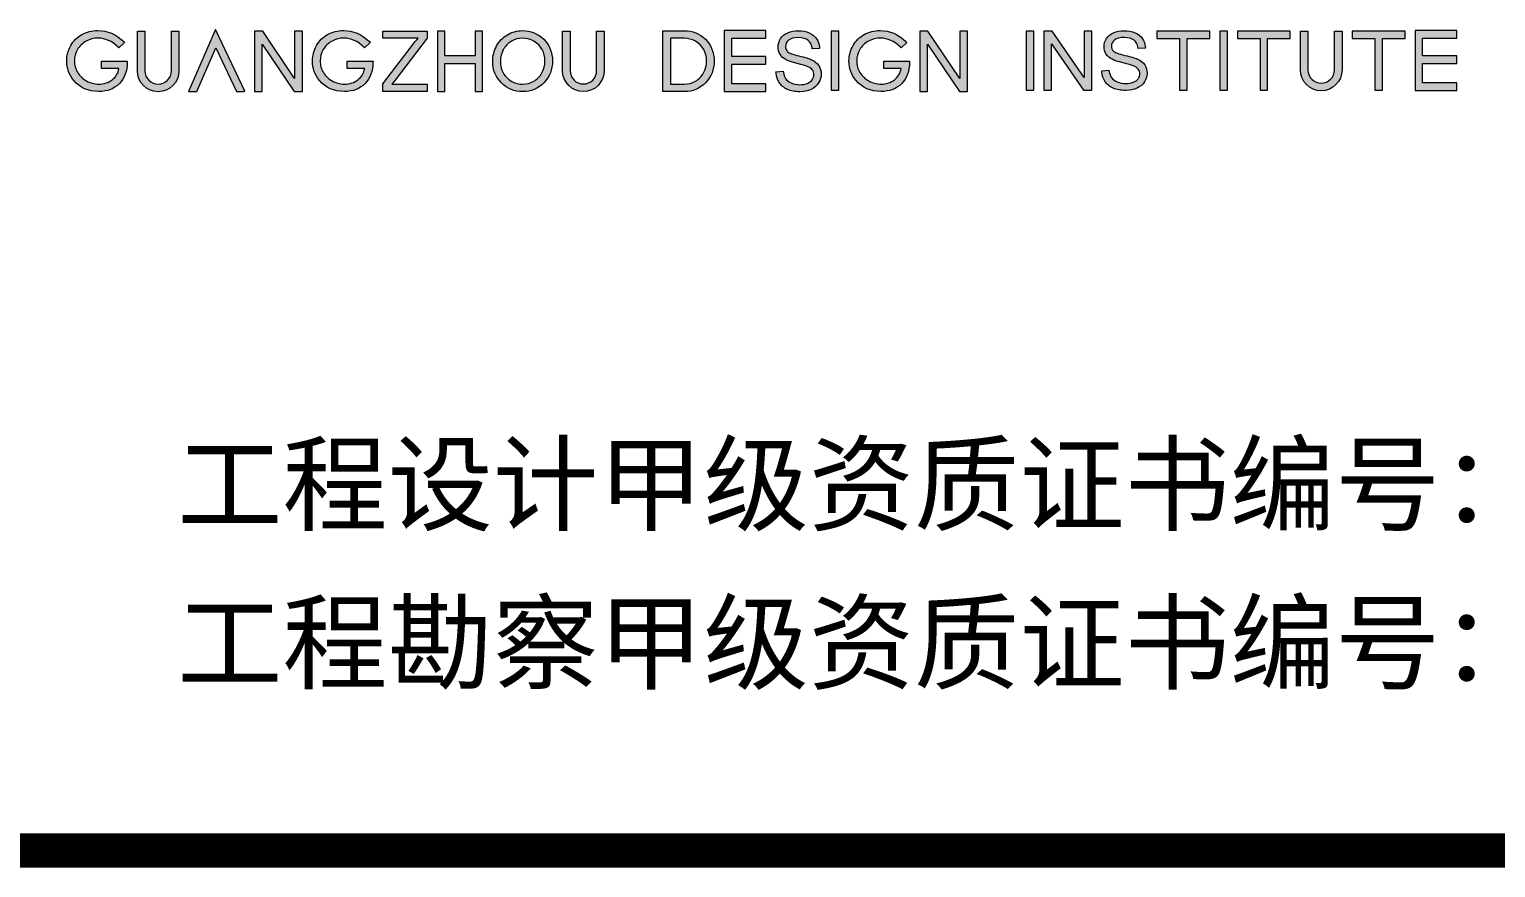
# Model space of a CAD drawing. Header units: millimetres. Extents: x 12325263 to 13848842, y -1463133 to 573208.
# Drawn here: x 12639261 to 12644391, y -1038742 to -1035810 of the extents above; entities that cross this region are included whole.
import ezdxf
from ezdxf.enums import TextEntityAlignment as Align

# ---------------------------------------------------------------- set-up
doc = ezdxf.new("R2010")
doc.units = ezdxf.units.MM
doc.header["$LTSCALE"] = 1000
for name, color, linetype in [('_U+56FE_U+5C42 1', 7, 'Continuous'), ('TITEXT', 7, 'Continuous'), ('TITLIN', 7, 'Continuous')]:
    doc.layers.add(name, color=color, linetype=linetype)
doc.styles.add('ACHT', font='simhei.ttf')
doc.styles.add('TITXC', font='simhei.ttf')
doc.styles.add('TITXV', font='', dxfattribs={"width": 0.7})
doc.styles.get('TITXV').set_extended_font_data('SimSun')

# ---------------------------------------------------------------- blocks, each defined once
blk = doc.blocks.new('logo2021new')
at = {"layer": '_U+56FE_U+5C42 1'}
h = blk.add_hatch(color=256, dxfattribs=at)
h.dxf.hatch_style = 2
edge = h.paths.add_edge_path()
edge.add_spline(control_points=[(393773.8, -17945.3), (393773.8, -17945.3), (393814.3, -17945.3), (393814.3, -17945.3), (393812.3, -17956.1), (393807, -17964.8), (393798.7, -17971.3), (393790.1, -17978.1), (393779.5, -17981.5), (393767.3, -17981.5), (393756.9, -17981.5), (393747.2, -17979.1), (393738.5, -17974.2), (393730, -17969.5), (393723.1, -17962.9), (393718.1, -17954.5), (393712.9, -17946.1), (393710.5, -17937.2), (393710.5, -17927.3), (393710.5, -17918.2), (393712.9, -17909.4), (393717.7, -17901.1), (393722.4, -17892.9), (393729.3, -17886.3), (393738.1, -17881.4), (393746.7, -17876.7), (393755.9, -17874.3), (393765.5, -17874.3), (393782.5, -17874.3), (393798.2, -17881.4), (393812.3, -17895.5), (393812.3, -17895.5), (393813.9, -17897.1), (393813.9, -17897.1), (393813.9, -17897.1), (393827.1, -17884.2), (393827.1, -17884.2), (393827.1, -17884.2), (393825.4, -17882.5), (393825.4, -17882.5), (393807.7, -17865.3), (393787.4, -17856.6), (393765.1, -17856.6), (393751.3, -17856.6), (393738.8, -17859.8), (393727.9, -17866), (393717, -17872.1), (393708.2, -17880.8), (393701.9, -17891.8), (393695.7, -17902.8), (393692.5, -17914.9), (393692.5, -17927.6), (393692.5, -17944.8), (393698, -17960.1), (393709, -17973.2), (393723.2, -17990.1), (393742.7, -17998.7), (393767, -17998.7), (393787.3, -17998.7), (393803.6, -17992.5), (393815.5, -17980.1), (393827.4, -17967.8), (393833.5, -17951.1), (393833.7, -17930.3), (393833.7, -17930.3), (393833.7, -17928), (393833.7, -17928), (393833.7, -17928), (393773.8, -17928), (393773.8, -17928), (393773.8, -17928), (393773.8, -17945.3), (393773.8, -17945.3)], knot_values=[0, 0, 0, 0, 1, 1, 1, 2, 2, 2, 3, 3, 3, 4, 4, 4, 5, 5, 5, 6, 6, 6, 7, 7, 7, 8, 8, 8, 9, 9, 9, 10, 10, 10, 11, 11, 11, 12, 12, 12, 13, 13, 13, 14, 14, 14, 15, 15, 15, 16, 16, 16, 17, 17, 17, 18, 18, 18, 19, 19, 19, 20, 20, 20, 21, 21, 21, 22, 22, 22, 23, 23, 23, 24, 24, 24, 24], degree=3, periodic=0)
h = blk.add_hatch(color=256, dxfattribs=at)
h.dxf.hatch_style = 2
edge = h.paths.add_edge_path()
edge.add_spline(control_points=[(393936.7, -17950.7), (393936.7, -17967.8), (393922.8, -17981.6), (393905.8, -17981.6), (393888.7, -17981.6), (393874.8, -17967.8), (393874.8, -17950.7), (393874.8, -17950.7), (393874.8, -17857.8), (393874.8, -17857.8), (393874.8, -17857.8), (393857.2, -17857.8), (393857.2, -17857.8), (393857.2, -17857.8), (393857.2, -17950.7), (393857.2, -17950.7), (393857.2, -17977.5), (393879, -17999.3), (393905.8, -17999.3), (393932.5, -17999.3), (393954.3, -17977.5), (393954.3, -17950.7), (393954.3, -17950.7), (393954.3, -17857.8), (393954.3, -17857.8), (393954.3, -17857.8), (393936.7, -17857.8), (393936.7, -17857.8), (393936.7, -17857.8), (393936.7, -17950.7), (393936.7, -17950.7)], knot_values=[0, 0, 0, 0, 1, 1, 1, 2, 2, 2, 3, 3, 3, 4, 4, 4, 5, 5, 5, 6, 6, 6, 7, 7, 7, 8, 8, 8, 9, 9, 9, 10, 10, 10, 10], degree=3, periodic=0)
h = blk.add_hatch(color=256, dxfattribs=at)
h.dxf.hatch_style = 2
h.paths.add_polyline_path([(393976.6, -17999.1), (393995.8, -17999.1), (394040.3, -17896.7), (394088.6, -17999.1), (394104.1, -17999.1), (394104.9, -17998.9), (394107.5, -17997.7), (394039.6, -17853.9)])
h = blk.add_hatch(color=256, dxfattribs=at)
h.dxf.hatch_style = 2
h.paths.add_polyline_path([(394224, -17968.3), (394149.5, -17857.8), (394130.2, -17857.8), (394130.2, -17998.6), (394148.3, -17998.6), (394148.3, -17888.1), (394222.8, -17998.6), (394242.1, -17998.6), (394242.1, -17857.8), (394224, -17857.8)])
h = blk.add_hatch(color=256, dxfattribs=at)
h.dxf.hatch_style = 2
edge = h.paths.add_edge_path()
edge.add_spline(control_points=[(394346.9, -17945.3), (394346.9, -17945.3), (394387.4, -17945.3), (394387.4, -17945.3), (394385.4, -17956.1), (394380.1, -17964.8), (394371.8, -17971.3), (394363.2, -17978.1), (394352.6, -17981.5), (394340.4, -17981.5), (394330, -17981.5), (394320.3, -17979.1), (394311.5, -17974.2), (394303, -17969.5), (394296.2, -17962.9), (394291.1, -17954.5), (394286, -17946.1), (394283.6, -17937.2), (394283.6, -17927.3), (394283.6, -17918.1), (394286, -17909.3), (394290.7, -17901.1), (394295.5, -17892.9), (394302.4, -17886.3), (394311.2, -17881.4), (394319.7, -17876.7), (394329, -17874.3), (394338.6, -17874.3), (394355.6, -17874.3), (394371.3, -17881.4), (394385.4, -17895.5), (394385.4, -17895.5), (394387, -17897.1), (394387, -17897.1), (394387, -17897.1), (394400.2, -17884.2), (394400.2, -17884.2), (394400.2, -17884.2), (394398.4, -17882.5), (394398.4, -17882.5), (394380.7, -17865.3), (394360.4, -17856.6), (394338.1, -17856.6), (394324.4, -17856.6), (394311.9, -17859.8), (394301, -17866), (394290.1, -17872.1), (394281.3, -17880.8), (394275, -17891.8), (394268.7, -17902.8), (394265.6, -17914.9), (394265.6, -17927.6), (394265.6, -17944.8), (394271.1, -17960.1), (394282, -17973.2), (394296.2, -17990.1), (394315.7, -17998.7), (394340.1, -17998.7), (394360.3, -17998.7), (394376.6, -17992.5), (394388.6, -17980.1), (394400.5, -17967.8), (394406.6, -17951.1), (394406.7, -17930.3), (394406.7, -17930.3), (394406.8, -17928), (394406.8, -17928), (394406.8, -17928), (394346.9, -17928), (394346.9, -17928), (394346.9, -17928), (394346.9, -17945.3), (394346.9, -17945.3)], knot_values=[0, 0, 0, 0, 1, 1, 1, 2, 2, 2, 3, 3, 3, 4, 4, 4, 5, 5, 5, 6, 6, 6, 7, 7, 7, 8, 8, 8, 9, 9, 9, 10, 10, 10, 11, 11, 11, 12, 12, 12, 13, 13, 13, 14, 14, 14, 15, 15, 15, 16, 16, 16, 17, 17, 17, 18, 18, 18, 19, 19, 19, 20, 20, 20, 21, 21, 21, 22, 22, 22, 23, 23, 23, 24, 24, 24, 24], degree=3, periodic=0)
h = blk.add_hatch(color=256, dxfattribs=at)
h.dxf.hatch_style = 2
edge = h.paths.add_edge_path()
edge.add_spline(control_points=[(394430, -17874.5), (394430, -17874.5), (394512, -17874.5), (394512, -17874.5), (394507.8, -17879), (394503.2, -17884.7), (394498.2, -17891.2), (394498.2, -17891.2), (394430, -17981.3), (394430, -17981.3), (394430, -17981.3), (394430, -17998.6), (394430, -17998.6), (394430, -17998.6), (394533.5, -17998.6), (394533.5, -17998.6), (394533.5, -17998.6), (394533.5, -17981.9), (394533.5, -17981.9), (394533.5, -17981.9), (394450.6, -17981.9), (394450.6, -17981.9), (394450.6, -17981.9), (394458.7, -17972.1), (394458.7, -17972.1), (394458.7, -17972.1), (394533.5, -17874.4), (394533.5, -17874.4), (394533.5, -17874.4), (394533.5, -17857.8), (394533.5, -17857.8), (394533.5, -17857.8), (394430, -17857.8), (394430, -17857.8), (394430, -17857.8), (394430, -17874.5), (394430, -17874.5)], knot_values=[0, 0, 0, 0, 1, 1, 1, 2, 2, 2, 3, 3, 3, 4, 4, 4, 5, 5, 5, 6, 6, 6, 7, 7, 7, 8, 8, 8, 9, 9, 9, 10, 10, 10, 11, 11, 11, 12, 12, 12, 12], degree=3, periodic=0)
h = blk.add_hatch(color=256, dxfattribs=at)
h.dxf.hatch_style = 2
h.paths.add_polyline_path([(394644.9, -17915.5), (394574.6, -17915.5), (394574.6, -17857.8), (394556.9, -17857.8), (394556.9, -17998.7), (394574.6, -17998.7), (394574.6, -17933.5), (394644.9, -17933.5), (394644.9, -17998.7), (394662.5, -17998.7), (394662.5, -17857.8), (394644.9, -17857.8)])
h = blk.add_hatch(color=256, dxfattribs=at)
h.dxf.hatch_style = 2
edge = h.paths.add_edge_path()
edge.add_spline(control_points=[(394754.9, -17856.9), (394742.6, -17856.9), (394731, -17860.1), (394720.4, -17866.4), (394709.7, -17872.8), (394701.2, -17881.6), (394695.1, -17892.7), (394689.1, -17903.7), (394686, -17915.8), (394686, -17928.6), (394686, -17948.4), (394692.8, -17965.3), (394706.3, -17978.7), (394719.8, -17992.2), (394736.5, -17999.1), (394755.9, -17999.1), (394775.4, -17999.1), (394792, -17992.2), (394805.4, -17978.5), (394818.7, -17964.8), (394825.5, -17947.8), (394825.5, -17928), (394825.5, -17907.8), (394818.6, -17890.7), (394805, -17877.1), (394791.6, -17863.7), (394774.7, -17856.9), (394754.9, -17856.9)], knot_values=[0, 0, 0, 0, 1, 1, 1, 2, 2, 2, 3, 3, 3, 4, 4, 4, 5, 5, 5, 6, 6, 6, 7, 7, 7, 8, 8, 8, 9, 9, 9, 9], degree=3, periodic=0)
edge = h.paths.add_edge_path()
edge.add_spline(control_points=[(394800.9, -17955.4), (394796.3, -17963.6), (394789.9, -17970.1), (394781.9, -17974.7), (394773.9, -17979.3), (394765, -17981.6), (394755.5, -17981.6), (394741.1, -17981.6), (394728.7, -17976.5), (394718.8, -17966.2), (394708.9, -17956), (394703.9, -17943.3), (394703.9, -17928.6), (394703.9, -17918.6), (394706.2, -17909.4), (394710.7, -17901.2), (394715.3, -17893), (394721.5, -17886.6), (394729.7, -17881.7), (394737.7, -17877), (394746.4, -17874.5), (394755.5, -17874.5), (394764.8, -17874.5), (394773.6, -17877), (394781.8, -17881.7), (394799.2, -17892), (394807.7, -17907.1), (394807.7, -17928), (394807.7, -17937.9), (394805.4, -17947.1), (394800.9, -17955.4)], knot_values=[0, 0, 0, 0, 1, 1, 1, 2, 2, 2, 3, 3, 3, 4, 4, 4, 5, 5, 5, 6, 6, 6, 7, 7, 7, 8, 8, 8, 9, 9, 9, 10, 10, 10, 10], degree=3, periodic=0)
h = blk.add_hatch(color=256, dxfattribs=at)
h.dxf.hatch_style = 2
edge = h.paths.add_edge_path()
edge.add_spline(control_points=[(394928.4, -17949.8), (394928.4, -17967.2), (394914.5, -17981.3), (394897.5, -17981.3), (394880.4, -17981.3), (394866.5, -17967.2), (394866.5, -17949.8), (394866.5, -17949.8), (394866.5, -17858.2), (394866.5, -17858.2), (394866.5, -17858.2), (394848.9, -17858.2), (394848.9, -17858.2), (394848.9, -17858.2), (394848.9, -17949.8), (394848.9, -17949.8), (394848.9, -17977), (394870.7, -17999.1), (394897.5, -17999.1), (394924.2, -17999.1), (394946, -17977), (394946, -17949.8), (394946, -17949.8), (394946, -17858.2), (394946, -17858.2), (394946, -17858.2), (394928.4, -17858.2), (394928.4, -17858.2), (394928.4, -17858.2), (394928.4, -17949.8), (394928.4, -17949.8)], knot_values=[0, 0, 0, 0, 1, 1, 1, 2, 2, 2, 3, 3, 3, 4, 4, 4, 5, 5, 5, 6, 6, 6, 7, 7, 7, 8, 8, 8, 9, 9, 9, 10, 10, 10, 10], degree=3, periodic=0)
h = blk.add_hatch(color=256, dxfattribs=at)
h.dxf.hatch_style = 2
edge = h.paths.add_edge_path()
edge.add_spline(control_points=[(395132.7, -17857), (395132.7, -17857), (395083, -17857), (395083, -17857), (395083, -17857), (395083, -17999.1), (395083, -17999.1), (395083, -17999.1), (395132.4, -17999.1), (395132.4, -17999.1), (395132.4, -17999.1), (395132.9, -17999.1), (395132.9, -17999.1), (395152.4, -17999.1), (395169, -17992.2), (395182.4, -17978.5), (395195.7, -17964.8), (395202.5, -17947.8), (395202.5, -17928), (395202.5, -17907.8), (395195.6, -17890.7), (395182, -17877.1), (395168.8, -17864), (395152.2, -17857.2), (395132.7, -17857)], knot_values=[0, 0, 0, 0, 1, 1, 1, 2, 2, 2, 3, 3, 3, 4, 4, 4, 5, 5, 5, 6, 6, 6, 7, 7, 7, 8, 8, 8, 8], degree=3, periodic=0)
edge = h.paths.add_edge_path()
edge.add_spline(control_points=[(395177.8, -17955.4), (395173.3, -17963.6), (395166.9, -17970), (395158.9, -17974.6), (395150.9, -17979.3), (395142.1, -17981.6), (395132.7, -17981.6), (395132.7, -17981.6), (395100.5, -17981.6), (395100.5, -17981.6), (395100.5, -17981.6), (395100.5, -17874.5), (395100.5, -17874.5), (395100.5, -17874.5), (395130.4, -17874.5), (395130.4, -17874.5), (395130.4, -17874.5), (395130.4, -17874.6), (395130.4, -17874.6), (395130.4, -17874.6), (395132.7, -17874.6), (395132.7, -17874.6), (395141.8, -17874.6), (395150.6, -17877), (395158.8, -17881.7), (395176.2, -17892), (395184.7, -17907.1), (395184.7, -17928), (395184.7, -17937.9), (395182.4, -17947.2), (395177.8, -17955.4)], knot_values=[0, 0, 0, 0, 1, 1, 1, 2, 2, 2, 3, 3, 3, 4, 4, 4, 5, 5, 5, 6, 6, 6, 7, 7, 7, 8, 8, 8, 9, 9, 9, 10, 10, 10, 10], degree=3, periodic=0)
h = blk.add_hatch(color=256, dxfattribs=at)
h.dxf.hatch_style = 2
h.paths.add_polyline_path([(395226.1, -17999.1), (395323.1, -17999.1), (395323.1, -17981.2), (395243.7, -17981.2), (395243.7, -17935.1), (395323.1, -17935.1), (395323.1, -17917.2), (395243.7, -17917.2), (395243.7, -17874.8), (395323.1, -17874.8), (395323.1, -17856.9), (395226.1, -17856.9)])
h = blk.add_hatch(color=256, dxfattribs=at)
h.dxf.hatch_style = 2
edge = h.paths.add_edge_path()
edge.add_spline(control_points=[(395429.6, -17924.6), (395424.3, -17922), (395414.4, -17919.1), (395400.3, -17915.8), (395385.9, -17912.4), (395377.3, -17909.2), (395373.9, -17906), (395370.5, -17902.7), (395368.8, -17898.7), (395368.8, -17893.8), (395368.8, -17888.1), (395371.2, -17883.3), (395376, -17879.2), (395380.9, -17875.2), (395388.4, -17873.2), (395399.1, -17873.2), (395409.1, -17873.2), (395416.9, -17875.4), (395422, -17879.8), (395426.6, -17883.7), (395429.5, -17889.3), (395430.8, -17896.5), (395430.8, -17896.5), (395431.3, -17899.5), (395431.3, -17899.5), (395431.3, -17899.5), (395448.3, -17898.2), (395448.3, -17898.2), (395448.3, -17898.2), (395448, -17894.7), (395448, -17894.7), (395447.2, -17888), (395445.2, -17882.1), (395441.7, -17876.5), (395437.7, -17870.2), (395431.9, -17865.3), (395424.4, -17862), (395416.9, -17858.7), (395408.2, -17857.1), (395398.4, -17857.1), (395389.5, -17857.1), (395381.3, -17858.6), (395374, -17861.8), (395366.7, -17864.9), (395361.1, -17869.5), (395357.3, -17875.6), (395353.6, -17881.6), (395351.7, -17888.1), (395351.7, -17895), (395351.7, -17901.4), (395353.2, -17907), (395356.3, -17912.1), (395359.4, -17917.2), (395364.1, -17921.5), (395370.5, -17925), (395375.3, -17927.6), (395383.7, -17930.4), (395396.1, -17933.6), (395408.1, -17936.5), (395416, -17938.8), (395419.6, -17940.2), (395425, -17942.4), (395429, -17945.1), (395431.4, -17948.3), (395433.8, -17951.5), (395435.1, -17955.3), (395435.1, -17959.6), (395435.1, -17963.8), (395433.8, -17967.8), (395431.3, -17971.4), (395428.8, -17975), (395425, -17977.8), (395419.9, -17979.9), (395414.9, -17981.9), (395409, -17982.9), (395402.4, -17982.9), (395394.9, -17982.9), (395388.1, -17981.6), (395382.1, -17978.9), (395376.2, -17976.2), (395371.7, -17972.6), (395368.9, -17968.2), (395366.4, -17964.5), (395364.8, -17959.8), (395363.8, -17954.3), (395363.8, -17954.3), (395363.2, -17951.2), (395363.2, -17951.2), (395363.2, -17951.2), (395346.5, -17952.7), (395346.5, -17952.7), (395346.5, -17952.7), (395346.8, -17956.2), (395346.8, -17956.2), (395347.5, -17964), (395349.9, -17971.2), (395353.9, -17977.5), (395358.6, -17984.9), (395364.8, -17990.2), (395373, -17993.9), (395381, -17997.5), (395391.1, -17999.3), (395403.1, -17999.3), (395412.6, -17999.3), (395421.2, -17997.5), (395428.7, -17993.9), (395436.3, -17990.3), (395442.1, -17985.2), (395446.1, -17978.8), (395450.1, -17972.4), (395452.2, -17965.4), (395452.2, -17958.1), (395452.2, -17950.7), (395450.3, -17944.2), (395446.7, -17938.6), (395443, -17932.9), (395437.2, -17928.2), (395429.6, -17924.6)], knot_values=[0, 0, 0, 0, 1, 1, 1, 2, 2, 2, 3, 3, 3, 4, 4, 4, 5, 5, 5, 6, 6, 6, 7, 7, 7, 8, 8, 8, 9, 9, 9, 10, 10, 10, 11, 11, 11, 12, 12, 12, 13, 13, 13, 14, 14, 14, 15, 15, 15, 16, 16, 16, 17, 17, 17, 18, 18, 18, 19, 19, 19, 20, 20, 20, 21, 21, 21, 22, 22, 22, 23, 23, 23, 24, 24, 24, 25, 25, 25, 26, 26, 26, 27, 27, 27, 28, 28, 28, 29, 29, 29, 30, 30, 30, 31, 31, 31, 32, 32, 32, 33, 33, 33, 34, 34, 34, 35, 35, 35, 36, 36, 36, 37, 37, 37, 38, 38, 38, 39, 39, 39, 39], degree=3, periodic=0)
h = blk.add_hatch(color=256, dxfattribs=at)
h.dxf.hatch_style = 2
h.paths.add_polyline_path([(395475.7, -17995.6), (395493.3, -17995.6), (395493.3, -17857.8), (395475.7, -17857.8)])
h = blk.add_hatch(color=256, dxfattribs=at)
h.dxf.hatch_style = 2
edge = h.paths.add_edge_path()
edge.add_spline(control_points=[(395598.2, -17945.3), (395598.2, -17945.3), (395638.8, -17945.3), (395638.8, -17945.3), (395636.7, -17956.1), (395631.5, -17964.8), (395623.1, -17971.3), (395614.5, -17978.1), (395604, -17981.5), (395591.8, -17981.5), (395581.4, -17981.5), (395571.7, -17979.1), (395562.9, -17974.2), (395554.4, -17969.5), (395547.5, -17962.9), (395542.5, -17954.5), (395537.4, -17946.1), (395534.9, -17937.2), (395534.9, -17927.3), (395534.9, -17918.2), (395537.3, -17909.4), (395542.1, -17901.1), (395546.9, -17892.8), (395553.6, -17886.3), (395562.6, -17881.4), (395571.1, -17876.7), (395580.3, -17874.3), (395590, -17874.3), (395607, -17874.3), (395622.7, -17881.4), (395636.7, -17895.5), (395636.7, -17895.5), (395638.4, -17897.1), (395638.4, -17897.1), (395638.4, -17897.1), (395651.5, -17884.2), (395651.5, -17884.2), (395651.5, -17884.2), (395649.8, -17882.5), (395649.8, -17882.5), (395632.1, -17865.3), (395611.8, -17856.6), (395589.5, -17856.6), (395575.8, -17856.6), (395563.3, -17859.8), (395552.3, -17866), (395541.4, -17872.1), (395532.7, -17880.8), (395526.4, -17891.8), (395520.1, -17902.8), (395516.9, -17914.9), (395516.9, -17927.6), (395516.9, -17944.8), (395522.5, -17960.1), (395533.4, -17973.2), (395547.6, -17990.1), (395567.1, -17998.7), (395591.4, -17998.7), (395611.7, -17998.7), (395628, -17992.5), (395640, -17980.1), (395651.9, -17967.8), (395657.9, -17951.1), (395658.1, -17930.3), (395658.1, -17930.3), (395658.1, -17928), (395658.1, -17928), (395658.1, -17928), (395598.2, -17928), (395598.2, -17928), (395598.2, -17928), (395598.2, -17945.3), (395598.2, -17945.3)], knot_values=[0, 0, 0, 0, 1, 1, 1, 2, 2, 2, 3, 3, 3, 4, 4, 4, 5, 5, 5, 6, 6, 6, 7, 7, 7, 8, 8, 8, 9, 9, 9, 10, 10, 10, 11, 11, 11, 12, 12, 12, 13, 13, 13, 14, 14, 14, 15, 15, 15, 16, 16, 16, 17, 17, 17, 18, 18, 18, 19, 19, 19, 20, 20, 20, 21, 21, 21, 22, 22, 22, 23, 23, 23, 24, 24, 24, 24], degree=3, periodic=0)
h = blk.add_hatch(color=256, dxfattribs=at)
h.dxf.hatch_style = 2
h.paths.add_polyline_path([(395775.6, -17968.3), (395701.1, -17857.8), (395681.8, -17857.8), (395681.8, -17998.7), (395699.8, -17998.7), (395699.8, -17888.1), (395774.4, -17998.7), (395793.6, -17998.7), (395793.6, -17857.8), (395775.6, -17857.8)])
h = blk.add_hatch(color=256, dxfattribs=at)
h.dxf.hatch_style = 2
h.paths.add_polyline_path([(395930.4, -17995.6), (395948, -17995.6), (395948, -17857.8), (395930.4, -17857.8)])
h = blk.add_hatch(color=256, dxfattribs=at)
h.dxf.hatch_style = 2
h.paths.add_polyline_path([(396065.3, -17966.2), (395990.8, -17857.8), (395971.5, -17857.8), (395971.5, -17996), (395989.5, -17996), (395989.5, -17887.5), (396064.1, -17996), (396083.3, -17996), (396083.3, -17857.8), (396065.3, -17857.8)])
h = blk.add_hatch(color=256, dxfattribs=at)
h.dxf.hatch_style = 2
edge = h.paths.add_edge_path()
edge.add_spline(control_points=[(396189.5, -17923.1), (396184.1, -17920.6), (396174.3, -17917.7), (396160.3, -17914.5), (396145.9, -17911.2), (396137.3, -17908), (396133.9, -17905), (396130.5, -17901.8), (396128.8, -17897.9), (396128.8, -17893), (396128.8, -17887.5), (396131.2, -17882.8), (396136, -17878.8), (396140.9, -17874.9), (396148.4, -17872.9), (396159.1, -17872.9), (396169.2, -17872.9), (396176.9, -17875.1), (396182.1, -17879.4), (396186.6, -17883.2), (396189.5, -17888.7), (396190.8, -17895.7), (396190.8, -17895.7), (396191.3, -17898.7), (396191.3, -17898.7), (396191.3, -17898.7), (396208.4, -17897.5), (396208.4, -17897.5), (396208.4, -17897.5), (396207.9, -17893.9), (396207.9, -17893.9), (396207.2, -17887.3), (396205.2, -17881.5), (396201.7, -17876.1), (396197.7, -17869.9), (396191.9, -17865.1), (396184.4, -17861.9), (396176.8, -17858.7), (396168.1, -17857.1), (396158.4, -17857.1), (396149.5, -17857.1), (396141.3, -17858.6), (396134, -17861.7), (396126.8, -17864.7), (396121.2, -17869.2), (396117.4, -17875.2), (396113.6, -17881.1), (396111.7, -17887.5), (396111.7, -17894.2), (396111.7, -17900.5), (396113.2, -17906), (396116.3, -17911), (396119.4, -17916), (396124.1, -17920.2), (396130.5, -17923.6), (396135.4, -17926.3), (396144, -17929.1), (396156.1, -17932), (396168.2, -17935), (396176.1, -17937.2), (396179.6, -17938.6), (396185.1, -17940.7), (396189.1, -17943.3), (396191.4, -17946.5), (396193.8, -17949.6), (396195.1, -17953.3), (396195.1, -17957.5), (396195.1, -17961.6), (396193.8, -17965.5), (396191.3, -17969), (396188.8, -17972.5), (396185, -17975.3), (396179.9, -17977.3), (396174.9, -17979.3), (396169, -17980.3), (396162.3, -17980.3), (396154.9, -17980.3), (396148.1, -17978.9), (396142.1, -17976.3), (396136.2, -17973.7), (396131.7, -17970.2), (396128.8, -17965.8), (396126.4, -17962.2), (396124.7, -17957.7), (396123.8, -17952.3), (396123.8, -17952.3), (396123.2, -17949.2), (396123.2, -17949.2), (396123.2, -17949.2), (396106.5, -17950.7), (396106.5, -17950.7), (396106.5, -17950.7), (396106.8, -17954.1), (396106.8, -17954.1), (396107.5, -17961.9), (396109.9, -17968.9), (396113.9, -17975), (396118.5, -17982.2), (396124.8, -17987.5), (396133, -17991.1), (396141, -17994.6), (396151.1, -17996.4), (396163.2, -17996.4), (396172.7, -17996.4), (396181.3, -17994.6), (396188.7, -17991.1), (396196.3, -17987.6), (396202.1, -17982.6), (396206.1, -17976.3), (396210.1, -17970), (396212.2, -17963.1), (396212.2, -17956), (396212.2, -17948.8), (396210.3, -17942.4), (396206.7, -17936.9), (396203, -17931.3), (396197.2, -17926.7), (396189.5, -17923.1)], knot_values=[0, 0, 0, 0, 1, 1, 1, 2, 2, 2, 3, 3, 3, 4, 4, 4, 5, 5, 5, 6, 6, 6, 7, 7, 7, 8, 8, 8, 9, 9, 9, 10, 10, 10, 11, 11, 11, 12, 12, 12, 13, 13, 13, 14, 14, 14, 15, 15, 15, 16, 16, 16, 17, 17, 17, 18, 18, 18, 19, 19, 19, 20, 20, 20, 21, 21, 21, 22, 22, 22, 23, 23, 23, 24, 24, 24, 25, 25, 25, 26, 26, 26, 27, 27, 27, 28, 28, 28, 29, 29, 29, 30, 30, 30, 31, 31, 31, 32, 32, 32, 33, 33, 33, 34, 34, 34, 35, 35, 35, 36, 36, 36, 37, 37, 37, 38, 38, 38, 39, 39, 39, 39], degree=3, periodic=0)
h = blk.add_hatch(color=256, dxfattribs=at)
h.dxf.hatch_style = 2
h.paths.add_polyline_path([(396235.2, -17875.4), (396288, -17875.4), (396288, -17995.6), (396305.6, -17995.6), (396305.6, -17875.4), (396358.3, -17875.4), (396358.3, -17857.8), (396235.2, -17857.8)])
h = blk.add_hatch(color=256, dxfattribs=at)
h.dxf.hatch_style = 2
h.paths.add_polyline_path([(396381.8, -17995.6), (396399.5, -17995.6), (396399.5, -17857.8), (396381.8, -17857.8)])
h = blk.add_hatch(color=256, dxfattribs=at)
h.dxf.hatch_style = 2
h.paths.add_polyline_path([(396423, -17875.4), (396475.7, -17875.4), (396475.7, -17995.6), (396493.3, -17995.6), (396493.3, -17875.4), (396546.1, -17875.4), (396546.1, -17857.8), (396423, -17857.8)])
h = blk.add_hatch(color=256, dxfattribs=at)
h.dxf.hatch_style = 2
edge = h.paths.add_edge_path()
edge.add_spline(control_points=[(396649.3, -17948.5), (396649.3, -17965.6), (396635.4, -17979.5), (396618.3, -17979.5), (396601.3, -17979.5), (396587.4, -17965.6), (396587.4, -17948.5), (396587.4, -17948.5), (396587.4, -17858.2), (396587.4, -17858.2), (396587.4, -17858.2), (396569.8, -17858.2), (396569.8, -17858.2), (396569.8, -17858.2), (396569.8, -17948.5), (396569.8, -17948.5), (396569.8, -17975.3), (396591.5, -17997.1), (396618.3, -17997.1), (396645.1, -17997.1), (396666.9, -17975.3), (396666.9, -17948.5), (396666.9, -17948.5), (396666.9, -17858.2), (396666.9, -17858.2), (396666.9, -17858.2), (396649.3, -17858.2), (396649.3, -17858.2), (396649.3, -17858.2), (396649.3, -17948.5), (396649.3, -17948.5)], knot_values=[0, 0, 0, 0, 1, 1, 1, 2, 2, 2, 3, 3, 3, 4, 4, 4, 5, 5, 5, 6, 6, 6, 7, 7, 7, 8, 8, 8, 9, 9, 9, 10, 10, 10, 10], degree=3, periodic=0)
h = blk.add_hatch(color=256, dxfattribs=at)
h.dxf.hatch_style = 2
h.paths.add_polyline_path([(396690.5, -17875.4), (396743.3, -17875.4), (396743.3, -17995.6), (396760.9, -17995.6), (396760.9, -17875.4), (396813.7, -17875.4), (396813.7, -17857.8), (396690.5, -17857.8)])
h = blk.add_hatch(color=256, dxfattribs=at)
h.dxf.hatch_style = 2
h.paths.add_polyline_path([(396934.2, -17874.6), (396934.2, -17856.9), (396837.1, -17856.9), (396837.1, -17996.3), (396934.2, -17996.3), (396934.2, -17978.7), (396854.7, -17978.7), (396854.7, -17933.6), (396934.2, -17933.6), (396934.2, -17916), (396854.7, -17916), (396854.7, -17874.6)])
at = {"layer": '_U+56FE_U+5C42 1', "lineweight": 0}
for points in [[(393976.6, -17999.1), (393995.8, -17999.1), (394040.3, -17896.7), (394088.6, -17999.1), (394104.1, -17999.1), (394104.9, -17998.9), (394107.5, -17997.7), (394039.6, -17853.9), (393976.6, -17999.1)], [(394224, -17968.3), (394149.5, -17857.8), (394130.2, -17857.8), (394130.2, -17998.6), (394148.3, -17998.6), (394148.3, -17888.1), (394222.8, -17998.6), (394242.1, -17998.6), (394242.1, -17857.8), (394224, -17857.8), (394224, -17968.3)], [(394644.9, -17915.5), (394574.6, -17915.5), (394574.6, -17857.8), (394556.9, -17857.8), (394556.9, -17998.7), (394574.6, -17998.7), (394574.6, -17933.5), (394644.9, -17933.5), (394644.9, -17998.7), (394662.5, -17998.7), (394662.5, -17857.8), (394644.9, -17857.8), (394644.9, -17915.5)], [(395226.1, -17999.1), (395323.1, -17999.1), (395323.1, -17981.2), (395243.7, -17981.2), (395243.7, -17935.1), (395323.1, -17935.1), (395323.1, -17917.2), (395243.7, -17917.2), (395243.7, -17874.8), (395323.1, -17874.8), (395323.1, -17856.9), (395226.1, -17856.9), (395226.1, -17999.1)], [(395475.7, -17995.6), (395493.3, -17995.6), (395493.3, -17857.8), (395475.7, -17857.8), (395475.7, -17995.6)], [(395775.6, -17968.3), (395701.1, -17857.8), (395681.8, -17857.8), (395681.8, -17998.7), (395699.8, -17998.7), (395699.8, -17888.1), (395774.4, -17998.7), (395793.6, -17998.7), (395793.6, -17857.8), (395775.6, -17857.8), (395775.6, -17968.3)], [(395930.4, -17995.6), (395948, -17995.6), (395948, -17857.8), (395930.4, -17857.8), (395930.4, -17995.6)], [(396065.3, -17966.2), (395990.8, -17857.8), (395971.5, -17857.8), (395971.5, -17996), (395989.5, -17996), (395989.5, -17887.5), (396064.1, -17996), (396083.3, -17996), (396083.3, -17857.8), (396065.3, -17857.8), (396065.3, -17966.2)], [(396235.2, -17875.4), (396288, -17875.4), (396288, -17995.6), (396305.6, -17995.6), (396305.6, -17875.4), (396358.3, -17875.4), (396358.3, -17857.8), (396235.2, -17857.8), (396235.2, -17875.4)], [(396381.8, -17995.6), (396399.5, -17995.6), (396399.5, -17857.8), (396381.8, -17857.8), (396381.8, -17995.6)], [(396423, -17875.4), (396475.7, -17875.4), (396475.7, -17995.6), (396493.3, -17995.6), (396493.3, -17875.4), (396546.1, -17875.4), (396546.1, -17857.8), (396423, -17857.8), (396423, -17875.4)], [(396690.5, -17875.4), (396743.3, -17875.4), (396743.3, -17995.6), (396760.9, -17995.6), (396760.9, -17875.4), (396813.7, -17875.4), (396813.7, -17857.8), (396690.5, -17857.8), (396690.5, -17875.4)], [(396934.2, -17874.6), (396934.2, -17856.9), (396837.1, -17856.9), (396837.1, -17996.3), (396934.2, -17996.3), (396934.2, -17978.7), (396854.7, -17978.7), (396854.7, -17933.6), (396934.2, -17933.6), (396934.2, -17916), (396854.7, -17916), (396854.7, -17874.6), (396934.2, -17874.6)]]:
    blk.add_lwpolyline(points, dxfattribs=at)
for points, knots in [([(393773.8, -17945.3), (393773.8, -17945.3), (393814.3, -17945.3), (393814.3, -17945.3), (393812.3, -17956.1), (393807, -17964.8), (393798.7, -17971.3), (393790.1, -17978.1), (393779.5, -17981.5), (393767.3, -17981.5), (393756.9, -17981.5), (393747.2, -17979.1), (393738.5, -17974.2), (393730, -17969.5), (393723.1, -17962.9), (393718.1, -17954.5), (393712.9, -17946.1), (393710.5, -17937.2), (393710.5, -17927.3), (393710.5, -17918.2), (393712.9, -17909.4), (393717.7, -17901.1), (393722.4, -17892.9), (393729.3, -17886.3), (393738.1, -17881.4), (393746.7, -17876.7), (393755.9, -17874.3), (393765.5, -17874.3), (393782.5, -17874.3), (393798.2, -17881.4), (393812.3, -17895.5), (393812.3, -17895.5), (393813.9, -17897.1), (393813.9, -17897.1), (393813.9, -17897.1), (393827.1, -17884.2), (393827.1, -17884.2), (393827.1, -17884.2), (393825.4, -17882.5), (393825.4, -17882.5), (393807.7, -17865.3), (393787.4, -17856.6), (393765.1, -17856.6), (393751.3, -17856.6), (393738.8, -17859.8), (393727.9, -17866), (393717, -17872.1), (393708.2, -17880.8), (393701.9, -17891.8), (393695.7, -17902.8), (393692.5, -17914.9), (393692.5, -17927.6), (393692.5, -17944.8), (393698, -17960.1), (393709, -17973.2), (393723.2, -17990.1), (393742.7, -17998.7), (393767, -17998.7), (393787.3, -17998.7), (393803.6, -17992.5), (393815.5, -17980.1), (393827.4, -17967.8), (393833.5, -17951.1), (393833.7, -17930.3), (393833.7, -17930.3), (393833.7, -17928), (393833.7, -17928), (393833.7, -17928), (393773.8, -17928), (393773.8, -17928), (393773.8, -17928), (393773.8, -17945.3), (393773.8, -17945.3)], [0, 0, 0, 0, 1, 1, 1, 2, 2, 2, 3, 3, 3, 4, 4, 4, 5, 5, 5, 6, 6, 6, 7, 7, 7, 8, 8, 8, 9, 9, 9, 10, 10, 10, 11, 11, 11, 12, 12, 12, 13, 13, 13, 14, 14, 14, 15, 15, 15, 16, 16, 16, 17, 17, 17, 18, 18, 18, 19, 19, 19, 20, 20, 20, 21, 21, 21, 22, 22, 22, 23, 23, 23, 24, 24, 24, 24]), ([(393936.7, -17950.7), (393936.7, -17967.8), (393922.8, -17981.6), (393905.8, -17981.6), (393888.7, -17981.6), (393874.8, -17967.8), (393874.8, -17950.7), (393874.8, -17950.7), (393874.8, -17857.8), (393874.8, -17857.8), (393874.8, -17857.8), (393857.2, -17857.8), (393857.2, -17857.8), (393857.2, -17857.8), (393857.2, -17950.7), (393857.2, -17950.7), (393857.2, -17977.5), (393879, -17999.3), (393905.8, -17999.3), (393932.5, -17999.3), (393954.3, -17977.5), (393954.3, -17950.7), (393954.3, -17950.7), (393954.3, -17857.8), (393954.3, -17857.8), (393954.3, -17857.8), (393936.7, -17857.8), (393936.7, -17857.8), (393936.7, -17857.8), (393936.7, -17950.7), (393936.7, -17950.7)], [0, 0, 0, 0, 1, 1, 1, 2, 2, 2, 3, 3, 3, 4, 4, 4, 5, 5, 5, 6, 6, 6, 7, 7, 7, 8, 8, 8, 9, 9, 9, 10, 10, 10, 10]), ([(394346.9, -17945.3), (394346.9, -17945.3), (394387.4, -17945.3), (394387.4, -17945.3), (394385.4, -17956.1), (394380.1, -17964.8), (394371.8, -17971.3), (394363.2, -17978.1), (394352.6, -17981.5), (394340.4, -17981.5), (394330, -17981.5), (394320.3, -17979.1), (394311.5, -17974.2), (394303, -17969.5), (394296.2, -17962.9), (394291.1, -17954.5), (394286, -17946.1), (394283.6, -17937.2), (394283.6, -17927.3), (394283.6, -17918.1), (394286, -17909.3), (394290.7, -17901.1), (394295.5, -17892.9), (394302.4, -17886.3), (394311.2, -17881.4), (394319.7, -17876.7), (394329, -17874.3), (394338.6, -17874.3), (394355.6, -17874.3), (394371.3, -17881.4), (394385.4, -17895.5), (394385.4, -17895.5), (394387, -17897.1), (394387, -17897.1), (394387, -17897.1), (394400.2, -17884.2), (394400.2, -17884.2), (394400.2, -17884.2), (394398.4, -17882.5), (394398.4, -17882.5), (394380.7, -17865.3), (394360.4, -17856.6), (394338.1, -17856.6), (394324.4, -17856.6), (394311.9, -17859.8), (394301, -17866), (394290.1, -17872.1), (394281.3, -17880.8), (394275, -17891.8), (394268.7, -17902.8), (394265.6, -17914.9), (394265.6, -17927.6), (394265.6, -17944.8), (394271.1, -17960.1), (394282, -17973.2), (394296.2, -17990.1), (394315.7, -17998.7), (394340.1, -17998.7), (394360.3, -17998.7), (394376.6, -17992.5), (394388.6, -17980.1), (394400.5, -17967.8), (394406.6, -17951.1), (394406.7, -17930.3), (394406.7, -17930.3), (394406.8, -17928), (394406.8, -17928), (394406.8, -17928), (394346.9, -17928), (394346.9, -17928), (394346.9, -17928), (394346.9, -17945.3), (394346.9, -17945.3)], [0, 0, 0, 0, 1, 1, 1, 2, 2, 2, 3, 3, 3, 4, 4, 4, 5, 5, 5, 6, 6, 6, 7, 7, 7, 8, 8, 8, 9, 9, 9, 10, 10, 10, 11, 11, 11, 12, 12, 12, 13, 13, 13, 14, 14, 14, 15, 15, 15, 16, 16, 16, 17, 17, 17, 18, 18, 18, 19, 19, 19, 20, 20, 20, 21, 21, 21, 22, 22, 22, 23, 23, 23, 24, 24, 24, 24]), ([(394430, -17874.5), (394430, -17874.5), (394512, -17874.5), (394512, -17874.5), (394507.8, -17879), (394503.2, -17884.7), (394498.2, -17891.2), (394498.2, -17891.2), (394430, -17981.3), (394430, -17981.3), (394430, -17981.3), (394430, -17998.6), (394430, -17998.6), (394430, -17998.6), (394533.5, -17998.6), (394533.5, -17998.6), (394533.5, -17998.6), (394533.5, -17981.9), (394533.5, -17981.9), (394533.5, -17981.9), (394450.6, -17981.9), (394450.6, -17981.9), (394450.6, -17981.9), (394458.7, -17972.1), (394458.7, -17972.1), (394458.7, -17972.1), (394533.5, -17874.4), (394533.5, -17874.4), (394533.5, -17874.4), (394533.5, -17857.8), (394533.5, -17857.8), (394533.5, -17857.8), (394430, -17857.8), (394430, -17857.8), (394430, -17857.8), (394430, -17874.5), (394430, -17874.5)], [0, 0, 0, 0, 1, 1, 1, 2, 2, 2, 3, 3, 3, 4, 4, 4, 5, 5, 5, 6, 6, 6, 7, 7, 7, 8, 8, 8, 9, 9, 9, 10, 10, 10, 11, 11, 11, 12, 12, 12, 12]), ([(394754.9, -17856.9), (394742.6, -17856.9), (394731, -17860.1), (394720.4, -17866.4), (394709.7, -17872.8), (394701.2, -17881.6), (394695.1, -17892.7), (394689.1, -17903.7), (394686, -17915.8), (394686, -17928.6), (394686, -17948.4), (394692.8, -17965.3), (394706.3, -17978.7), (394719.8, -17992.2), (394736.5, -17999.1), (394755.9, -17999.1), (394775.4, -17999.1), (394792, -17992.2), (394805.4, -17978.5), (394818.7, -17964.8), (394825.5, -17947.8), (394825.5, -17928), (394825.5, -17907.8), (394818.6, -17890.7), (394805, -17877.1), (394791.6, -17863.7), (394774.7, -17856.9), (394754.9, -17856.9)], [0, 0, 0, 0, 1, 1, 1, 2, 2, 2, 3, 3, 3, 4, 4, 4, 5, 5, 5, 6, 6, 6, 7, 7, 7, 8, 8, 8, 9, 9, 9, 9]), ([(394800.9, -17955.4), (394796.3, -17963.6), (394789.9, -17970.1), (394781.9, -17974.7), (394773.9, -17979.3), (394765, -17981.6), (394755.5, -17981.6), (394741.1, -17981.6), (394728.7, -17976.5), (394718.8, -17966.2), (394708.9, -17956), (394703.9, -17943.3), (394703.9, -17928.6), (394703.9, -17918.6), (394706.2, -17909.4), (394710.7, -17901.2), (394715.3, -17893), (394721.5, -17886.6), (394729.7, -17881.7), (394737.7, -17877), (394746.4, -17874.5), (394755.5, -17874.5), (394764.8, -17874.5), (394773.6, -17877), (394781.8, -17881.7), (394799.2, -17892), (394807.7, -17907.1), (394807.7, -17928), (394807.7, -17937.9), (394805.4, -17947.1), (394800.9, -17955.4)], [0, 0, 0, 0, 1, 1, 1, 2, 2, 2, 3, 3, 3, 4, 4, 4, 5, 5, 5, 6, 6, 6, 7, 7, 7, 8, 8, 8, 9, 9, 9, 10, 10, 10, 10]), ([(394928.4, -17949.8), (394928.4, -17967.2), (394914.5, -17981.3), (394897.5, -17981.3), (394880.4, -17981.3), (394866.5, -17967.2), (394866.5, -17949.8), (394866.5, -17949.8), (394866.5, -17858.2), (394866.5, -17858.2), (394866.5, -17858.2), (394848.9, -17858.2), (394848.9, -17858.2), (394848.9, -17858.2), (394848.9, -17949.8), (394848.9, -17949.8), (394848.9, -17977), (394870.7, -17999.1), (394897.5, -17999.1), (394924.2, -17999.1), (394946, -17977), (394946, -17949.8), (394946, -17949.8), (394946, -17858.2), (394946, -17858.2), (394946, -17858.2), (394928.4, -17858.2), (394928.4, -17858.2), (394928.4, -17858.2), (394928.4, -17949.8), (394928.4, -17949.8)], [0, 0, 0, 0, 1, 1, 1, 2, 2, 2, 3, 3, 3, 4, 4, 4, 5, 5, 5, 6, 6, 6, 7, 7, 7, 8, 8, 8, 9, 9, 9, 10, 10, 10, 10]), ([(395132.7, -17857), (395132.7, -17857), (395083, -17857), (395083, -17857), (395083, -17857), (395083, -17999.1), (395083, -17999.1), (395083, -17999.1), (395132.4, -17999.1), (395132.4, -17999.1), (395132.4, -17999.1), (395132.9, -17999.1), (395132.9, -17999.1), (395152.4, -17999.1), (395169, -17992.2), (395182.4, -17978.5), (395195.7, -17964.8), (395202.5, -17947.8), (395202.5, -17928), (395202.5, -17907.8), (395195.6, -17890.7), (395182, -17877.1), (395168.8, -17864), (395152.2, -17857.2), (395132.7, -17857)], [0, 0, 0, 0, 1, 1, 1, 2, 2, 2, 3, 3, 3, 4, 4, 4, 5, 5, 5, 6, 6, 6, 7, 7, 7, 8, 8, 8, 8]), ([(395177.8, -17955.4), (395173.3, -17963.6), (395166.9, -17970), (395158.9, -17974.6), (395150.9, -17979.3), (395142.1, -17981.6), (395132.7, -17981.6), (395132.7, -17981.6), (395100.5, -17981.6), (395100.5, -17981.6), (395100.5, -17981.6), (395100.5, -17874.5), (395100.5, -17874.5), (395100.5, -17874.5), (395130.4, -17874.5), (395130.4, -17874.5), (395130.4, -17874.5), (395130.4, -17874.6), (395130.4, -17874.6), (395130.4, -17874.6), (395132.7, -17874.6), (395132.7, -17874.6), (395141.8, -17874.6), (395150.6, -17877), (395158.8, -17881.7), (395176.2, -17892), (395184.7, -17907.1), (395184.7, -17928), (395184.7, -17937.9), (395182.4, -17947.2), (395177.8, -17955.4)], [0, 0, 0, 0, 1, 1, 1, 2, 2, 2, 3, 3, 3, 4, 4, 4, 5, 5, 5, 6, 6, 6, 7, 7, 7, 8, 8, 8, 9, 9, 9, 10, 10, 10, 10]), ([(395429.6, -17924.6), (395424.3, -17922), (395414.4, -17919.1), (395400.3, -17915.8), (395385.9, -17912.4), (395377.3, -17909.2), (395373.9, -17906), (395370.5, -17902.7), (395368.8, -17898.7), (395368.8, -17893.8), (395368.8, -17888.1), (395371.2, -17883.3), (395376, -17879.2), (395380.9, -17875.2), (395388.4, -17873.2), (395399.1, -17873.2), (395409.1, -17873.2), (395416.9, -17875.4), (395422, -17879.8), (395426.6, -17883.7), (395429.5, -17889.3), (395430.8, -17896.5), (395430.8, -17896.5), (395431.3, -17899.5), (395431.3, -17899.5), (395431.3, -17899.5), (395448.3, -17898.2), (395448.3, -17898.2), (395448.3, -17898.2), (395448, -17894.7), (395448, -17894.7), (395447.2, -17888), (395445.2, -17882.1), (395441.7, -17876.5), (395437.7, -17870.2), (395431.9, -17865.3), (395424.4, -17862), (395416.9, -17858.7), (395408.2, -17857.1), (395398.4, -17857.1), (395389.5, -17857.1), (395381.3, -17858.6), (395374, -17861.8), (395366.7, -17864.9), (395361.1, -17869.5), (395357.3, -17875.6), (395353.6, -17881.6), (395351.7, -17888.1), (395351.7, -17895), (395351.7, -17901.4), (395353.2, -17907), (395356.3, -17912.1), (395359.4, -17917.2), (395364.1, -17921.5), (395370.5, -17925), (395375.3, -17927.6), (395383.7, -17930.4), (395396.1, -17933.6), (395408.1, -17936.5), (395416, -17938.8), (395419.6, -17940.2), (395425, -17942.4), (395429, -17945.1), (395431.4, -17948.3), (395433.8, -17951.5), (395435.1, -17955.3), (395435.1, -17959.6), (395435.1, -17963.8), (395433.8, -17967.8), (395431.3, -17971.4), (395428.8, -17975), (395425, -17977.8), (395419.9, -17979.9), (395414.9, -17981.9), (395409, -17982.9), (395402.4, -17982.9), (395394.9, -17982.9), (395388.1, -17981.6), (395382.1, -17978.9), (395376.2, -17976.2), (395371.7, -17972.6), (395368.9, -17968.2), (395366.4, -17964.5), (395364.8, -17959.8), (395363.8, -17954.3), (395363.8, -17954.3), (395363.2, -17951.2), (395363.2, -17951.2), (395363.2, -17951.2), (395346.5, -17952.7), (395346.5, -17952.7), (395346.5, -17952.7), (395346.8, -17956.2), (395346.8, -17956.2), (395347.5, -17964), (395349.9, -17971.2), (395353.9, -17977.5), (395358.6, -17984.9), (395364.8, -17990.2), (395373, -17993.9), (395381, -17997.5), (395391.1, -17999.3), (395403.1, -17999.3), (395412.6, -17999.3), (395421.2, -17997.5), (395428.7, -17993.9), (395436.3, -17990.3), (395442.1, -17985.2), (395446.1, -17978.8), (395450.1, -17972.4), (395452.2, -17965.4), (395452.2, -17958.1), (395452.2, -17950.7), (395450.3, -17944.2), (395446.7, -17938.6), (395443, -17932.9), (395437.2, -17928.2), (395429.6, -17924.6)], [0, 0, 0, 0, 1, 1, 1, 2, 2, 2, 3, 3, 3, 4, 4, 4, 5, 5, 5, 6, 6, 6, 7, 7, 7, 8, 8, 8, 9, 9, 9, 10, 10, 10, 11, 11, 11, 12, 12, 12, 13, 13, 13, 14, 14, 14, 15, 15, 15, 16, 16, 16, 17, 17, 17, 18, 18, 18, 19, 19, 19, 20, 20, 20, 21, 21, 21, 22, 22, 22, 23, 23, 23, 24, 24, 24, 25, 25, 25, 26, 26, 26, 27, 27, 27, 28, 28, 28, 29, 29, 29, 30, 30, 30, 31, 31, 31, 32, 32, 32, 33, 33, 33, 34, 34, 34, 35, 35, 35, 36, 36, 36, 37, 37, 37, 38, 38, 38, 39, 39, 39, 39]), ([(395598.2, -17945.3), (395598.2, -17945.3), (395638.8, -17945.3), (395638.8, -17945.3), (395636.7, -17956.1), (395631.5, -17964.8), (395623.1, -17971.3), (395614.5, -17978.1), (395604, -17981.5), (395591.8, -17981.5), (395581.4, -17981.5), (395571.7, -17979.1), (395562.9, -17974.2), (395554.4, -17969.5), (395547.5, -17962.9), (395542.5, -17954.5), (395537.4, -17946.1), (395534.9, -17937.2), (395534.9, -17927.3), (395534.9, -17918.2), (395537.3, -17909.4), (395542.1, -17901.1), (395546.9, -17892.8), (395553.6, -17886.3), (395562.6, -17881.4), (395571.1, -17876.7), (395580.3, -17874.3), (395590, -17874.3), (395607, -17874.3), (395622.7, -17881.4), (395636.7, -17895.5), (395636.7, -17895.5), (395638.4, -17897.1), (395638.4, -17897.1), (395638.4, -17897.1), (395651.5, -17884.2), (395651.5, -17884.2), (395651.5, -17884.2), (395649.8, -17882.5), (395649.8, -17882.5), (395632.1, -17865.3), (395611.8, -17856.6), (395589.5, -17856.6), (395575.8, -17856.6), (395563.3, -17859.8), (395552.3, -17866), (395541.4, -17872.1), (395532.7, -17880.8), (395526.4, -17891.8), (395520.1, -17902.8), (395516.9, -17914.9), (395516.9, -17927.6), (395516.9, -17944.8), (395522.5, -17960.1), (395533.4, -17973.2), (395547.6, -17990.1), (395567.1, -17998.7), (395591.4, -17998.7), (395611.7, -17998.7), (395628, -17992.5), (395640, -17980.1), (395651.9, -17967.8), (395657.9, -17951.1), (395658.1, -17930.3), (395658.1, -17930.3), (395658.1, -17928), (395658.1, -17928), (395658.1, -17928), (395598.2, -17928), (395598.2, -17928), (395598.2, -17928), (395598.2, -17945.3), (395598.2, -17945.3)], [0, 0, 0, 0, 1, 1, 1, 2, 2, 2, 3, 3, 3, 4, 4, 4, 5, 5, 5, 6, 6, 6, 7, 7, 7, 8, 8, 8, 9, 9, 9, 10, 10, 10, 11, 11, 11, 12, 12, 12, 13, 13, 13, 14, 14, 14, 15, 15, 15, 16, 16, 16, 17, 17, 17, 18, 18, 18, 19, 19, 19, 20, 20, 20, 21, 21, 21, 22, 22, 22, 23, 23, 23, 24, 24, 24, 24]), ([(396189.5, -17923.1), (396184.1, -17920.6), (396174.3, -17917.7), (396160.3, -17914.5), (396145.9, -17911.2), (396137.3, -17908), (396133.9, -17905), (396130.5, -17901.8), (396128.8, -17897.9), (396128.8, -17893), (396128.8, -17887.5), (396131.2, -17882.8), (396136, -17878.8), (396140.9, -17874.9), (396148.4, -17872.9), (396159.1, -17872.9), (396169.2, -17872.9), (396176.9, -17875.1), (396182.1, -17879.4), (396186.6, -17883.2), (396189.5, -17888.7), (396190.8, -17895.7), (396190.8, -17895.7), (396191.3, -17898.7), (396191.3, -17898.7), (396191.3, -17898.7), (396208.4, -17897.5), (396208.4, -17897.5), (396208.4, -17897.5), (396207.9, -17893.9), (396207.9, -17893.9), (396207.2, -17887.3), (396205.2, -17881.5), (396201.7, -17876.1), (396197.7, -17869.9), (396191.9, -17865.1), (396184.4, -17861.9), (396176.8, -17858.7), (396168.1, -17857.1), (396158.4, -17857.1), (396149.5, -17857.1), (396141.3, -17858.6), (396134, -17861.7), (396126.8, -17864.7), (396121.2, -17869.2), (396117.4, -17875.2), (396113.6, -17881.1), (396111.7, -17887.5), (396111.7, -17894.2), (396111.7, -17900.5), (396113.2, -17906), (396116.3, -17911), (396119.4, -17916), (396124.1, -17920.2), (396130.5, -17923.6), (396135.4, -17926.3), (396144, -17929.1), (396156.1, -17932), (396168.2, -17935), (396176.1, -17937.2), (396179.6, -17938.6), (396185.1, -17940.7), (396189.1, -17943.3), (396191.4, -17946.5), (396193.8, -17949.6), (396195.1, -17953.3), (396195.1, -17957.5), (396195.1, -17961.6), (396193.8, -17965.5), (396191.3, -17969), (396188.8, -17972.5), (396185, -17975.3), (396179.9, -17977.3), (396174.9, -17979.3), (396169, -17980.3), (396162.3, -17980.3), (396154.9, -17980.3), (396148.1, -17978.9), (396142.1, -17976.3), (396136.2, -17973.7), (396131.7, -17970.2), (396128.8, -17965.8), (396126.4, -17962.2), (396124.7, -17957.7), (396123.8, -17952.3), (396123.8, -17952.3), (396123.2, -17949.2), (396123.2, -17949.2), (396123.2, -17949.2), (396106.5, -17950.7), (396106.5, -17950.7), (396106.5, -17950.7), (396106.8, -17954.1), (396106.8, -17954.1), (396107.5, -17961.9), (396109.9, -17968.9), (396113.9, -17975), (396118.5, -17982.2), (396124.8, -17987.5), (396133, -17991.1), (396141, -17994.6), (396151.1, -17996.4), (396163.2, -17996.4), (396172.7, -17996.4), (396181.3, -17994.6), (396188.7, -17991.1), (396196.3, -17987.6), (396202.1, -17982.6), (396206.1, -17976.3), (396210.1, -17970), (396212.2, -17963.1), (396212.2, -17956), (396212.2, -17948.8), (396210.3, -17942.4), (396206.7, -17936.9), (396203, -17931.3), (396197.2, -17926.7), (396189.5, -17923.1)], [0, 0, 0, 0, 1, 1, 1, 2, 2, 2, 3, 3, 3, 4, 4, 4, 5, 5, 5, 6, 6, 6, 7, 7, 7, 8, 8, 8, 9, 9, 9, 10, 10, 10, 11, 11, 11, 12, 12, 12, 13, 13, 13, 14, 14, 14, 15, 15, 15, 16, 16, 16, 17, 17, 17, 18, 18, 18, 19, 19, 19, 20, 20, 20, 21, 21, 21, 22, 22, 22, 23, 23, 23, 24, 24, 24, 25, 25, 25, 26, 26, 26, 27, 27, 27, 28, 28, 28, 29, 29, 29, 30, 30, 30, 31, 31, 31, 32, 32, 32, 33, 33, 33, 34, 34, 34, 35, 35, 35, 36, 36, 36, 37, 37, 37, 38, 38, 38, 39, 39, 39, 39]), ([(396649.3, -17948.5), (396649.3, -17965.6), (396635.4, -17979.5), (396618.3, -17979.5), (396601.3, -17979.5), (396587.4, -17965.6), (396587.4, -17948.5), (396587.4, -17948.5), (396587.4, -17858.2), (396587.4, -17858.2), (396587.4, -17858.2), (396569.8, -17858.2), (396569.8, -17858.2), (396569.8, -17858.2), (396569.8, -17948.5), (396569.8, -17948.5), (396569.8, -17975.3), (396591.5, -17997.1), (396618.3, -17997.1), (396645.1, -17997.1), (396666.9, -17975.3), (396666.9, -17948.5), (396666.9, -17948.5), (396666.9, -17858.2), (396666.9, -17858.2), (396666.9, -17858.2), (396649.3, -17858.2), (396649.3, -17858.2), (396649.3, -17858.2), (396649.3, -17948.5), (396649.3, -17948.5)], [0, 0, 0, 0, 1, 1, 1, 2, 2, 2, 3, 3, 3, 4, 4, 4, 5, 5, 5, 6, 6, 6, 7, 7, 7, 8, 8, 8, 9, 9, 9, 10, 10, 10, 10])]:
    blk.add_open_spline(points, degree=3, knots=knots, dxfattribs=at)
at = {"layer": 'TITLIN', "const_width": 80}
blk.add_lwpolyline([(392492.5, -19768.5), (398992.5, -19768.5)], dxfattribs=at)
at = {"layer": 'TITEXT', "style": 'TITXV'}
for s, p in [('工程设计甲级资质证书编号：A244007378', (393950, -19004.1)), ('工程勘察甲级资质证书编号：B244007378', (393950, -19373.8))]:
    blk.add_text(s, height=180, dxfattribs=at).set_placement(p)
blk = doc.blocks.new('横向图框_A0')
at = {"xscale": 0.01, "yscale": 0.01, "zscale": 0.01}
blk.add_blockref('logo2021new', (-2810.925, 997.192), dxfattribs=at)
at = {"style": 'TITXV', "width": 0.8}
for tag, p in [('智能化', (9.375, 781)), ('暖通', (3.125, 781)), ('给排水', (15.625, 705)), ('建筑', (3.125, 705)), ('电气', (21.875, 705)), ('结构', (9.375, 705))]:
    blk.add_attdef(tag, text='', height=2.5, rotation=90, dxfattribs=at).set_placement(p, align=Align.MIDDLE_CENTER)
for tag, height, style, p in [('总工程师', 3, 'ACHT', (1143.109, 210.304)), ('审定', 3, 'ACHT', (1143.109, 202.304)), ('审核', 3, 'ACHT', (1143.109, 194.304)), ('设计总负责人1', 3, 'ACHT', (1143.109, 186.304)), ('设计总负责人2', 3, 'ACHT', (1143.109, 178.304)), ('设计总负责人3', 3, 'ACHT', (1143.109, 170.304)), ('专业负责人1', 3, 'ACHT', (1143.109, 162.304)), ('专业负责人2', 3, 'ACHT', (1143.109, 154.304)), ('专业负责人3', 3, 'ACHT', (1143.109, 146.304)), ('校核1', 3, 'ACHT', (1143.109, 138.304)), ('校核2', 3, 'ACHT', (1143.109, 130.304)), ('设计1', 3, 'ACHT', (1143.109, 122.304)), ('设计2', 3, 'ACHT', (1143.109, 114.304)), ('工程编号', 3, 'TITXC', (1142.308, 74.793)), ('专业', 3, 'TITXC', (1170.433, 74.793)), ('设计阶段', 3, 'TITXC', (1155.544, 67.776)), ('图号', 5, 'TITXC', (1140.343, 32.746)), ('出图日期', 3, 'ACHT', (1144.346, 24.293))]:
    blk.add_attdef(tag, text='', height=height, dxfattribs=dict(style=style)).set_placement(p, align=Align.MIDDLE_CENTER)
at = {"style": 'TITXC', "flags": 1}
for tag, height, p in [('建设单位', 3, (1149.822, 102.293)), ('工程名称', 3, (1149.822, 86.293)), ('图纸名称', 5, (1149.822, 51.043))]:
    blk.add_attdef(tag, text='', height=height, dxfattribs=at).set_placement(p, align=Align.MIDDLE_CENTER)
at = {"style": 'ACHT', "width": 0.8}
for tag, p in [('版本号', (1172.763, 32.793)), ('序号', (1172.763, 24.293))]:
    blk.add_attdef(tag, text='', height=3, dxfattribs=at).set_placement(p, align=Align.MIDDLE_CENTER)
blk = doc.blocks.new('*U20')
blk.add_blockref('横向图框_A0', (0, 0))
blk = doc.blocks.new('A$C15443CC7')
at = {"xscale": 150, "yscale": 150, "zscale": 150}
blk.add_blockref('*U20', (0, 0), dxfattribs=at)

msp = doc.modelspace()

# ---------------------------------------------------------------- block references
msp.add_blockref('A$C15443CC7', (12470491.6, -1158608))

doc.saveas('drawing.dxf')
